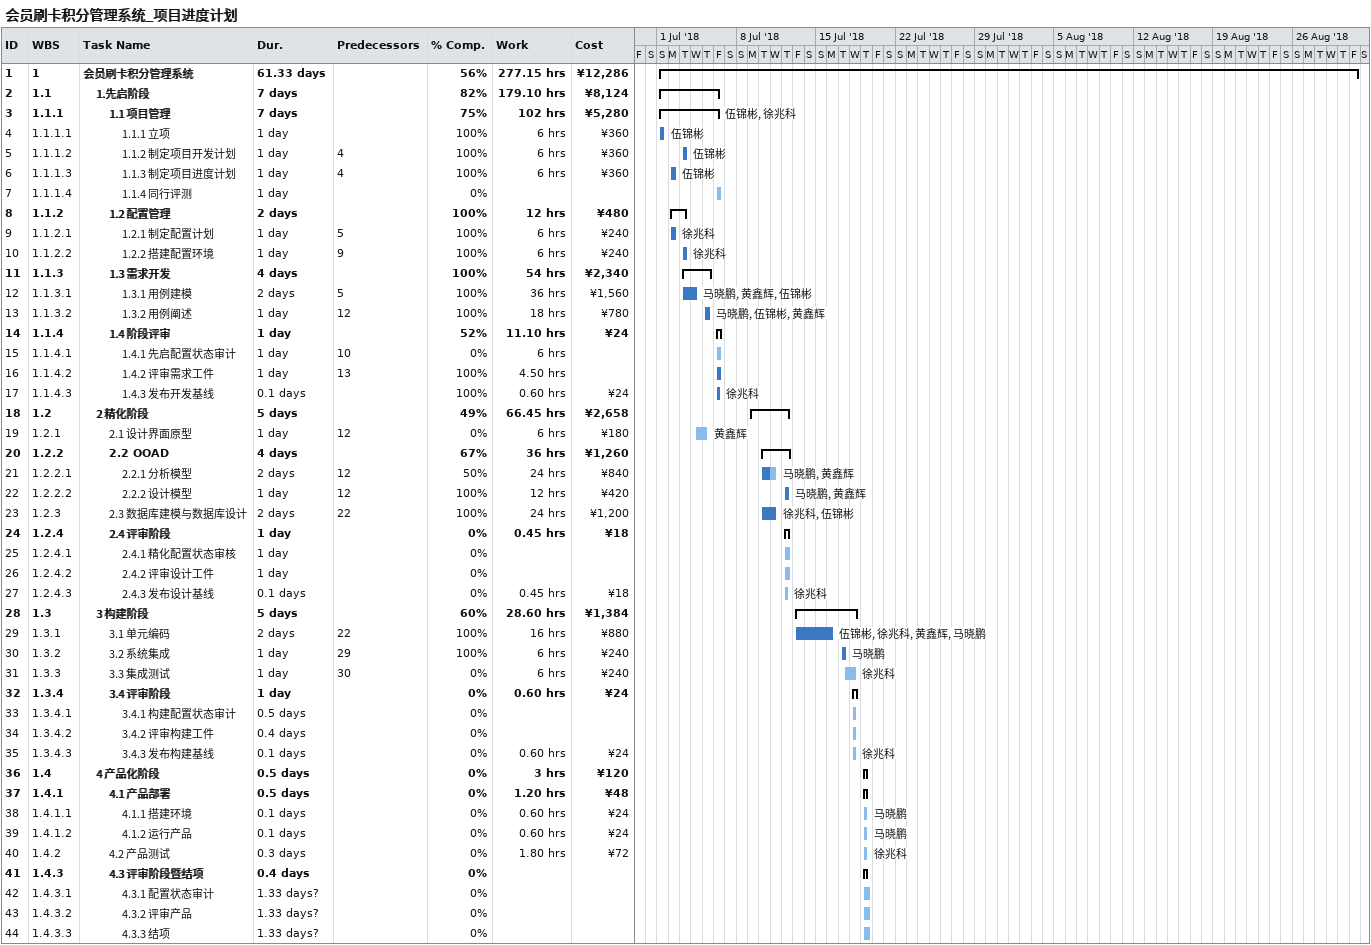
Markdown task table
会员刷卡积分管理系统_项目进度计划

| ID | WBS | Task | Duration | Start | Finish | Predecessors | Resources | % complete | Work (h) | Cost (¥) |
|---|---|---|---|---|---|---|---|---|---|---|
| 1 | 1 | **会员刷卡积分管理系统** | 61.33d | 2018-07-01 | 2018-08-31 |  |  | 56 | 277.15 | 12286 |
| 2 | 1.1 | **1.先启阶段** | 7d | 2018-07-01 | 2018-07-06 |  |  | 82 | 179.10 | 8124 |
| 3 | 1.1.1 | **1.1 项目管理** | 7d | 2018-07-01 | 2018-07-06 |  | 伍锦彬, 徐兆科 | 75 | 102 | 5280 |
| 4 | 1.1.1.1 | 1.1.1 立项 | 1d | 2018-07-01 | 2018-07-01 |  | 伍锦彬 | 100 | 6 | 360 |
| 5 | 1.1.1.2 | 1.1.2 制定项目开发计划 | 1d | 2018-07-03 | 2018-07-03 | 4 | 伍锦彬 | 100 | 6 | 360 |
| 6 | 1.1.1.3 | 1.1.3 制定项目进度计划 | 1d | 2018-07-02 | 2018-07-02 | 4 | 伍锦彬 | 100 | 6 | 360 |
| 7 | 1.1.1.4 | 1.1.4 同行评测 | 1d | 2018-07-06 | 2018-07-06 |  |  | 0 |  |  |
| 8 | 1.1.2 | **1.2 配置管理** | 2d | 2018-07-02 | 2018-07-03 |  |  | 100 | 12 | 480 |
| 9 | 1.1.2.1 | 1.2.1 制定配置计划 | 1d | 2018-07-02 | 2018-07-02 | 5 | 徐兆科 | 100 | 6 | 240 |
| 10 | 1.1.2.2 | 1.2.2 搭建配置环境 | 1d | 2018-07-03 | 2018-07-03 | 9 | 徐兆科 | 100 | 6 | 240 |
| 11 | 1.1.3 | **1.3 需求开发** | 4d | 2018-07-03 | 2018-07-05 |  |  | 100 | 54 | 2340 |
| 12 | 1.1.3.1 | 1.3.1 用例建模 | 2d | 2018-07-03 | 2018-07-04 | 5 | 马晓鹏, 黄鑫辉, 伍锦彬 | 100 | 36 | 1560 |
| 13 | 1.1.3.2 | 1.3.2 用例阐述 | 1d | 2018-07-05 | 2018-07-05 | 12 | 马晓鹏, 伍锦彬, 黄鑫辉 | 100 | 18 | 780 |
| 14 | 1.1.4 | **1.4 阶段评审** | 1d | 2018-07-06 | 2018-07-06 |  |  | 52 | 11.10 | 24 |
| 15 | 1.1.4.1 | 1.4.1 先启配置状态审计 | 1d | 2018-07-06 | 2018-07-06 | 10 |  | 0 | 6 |  |
| 16 | 1.1.4.2 | 1.4.2 评审需求工件 | 1d | 2018-07-06 | 2018-07-06 | 13 |  | 100 | 4.50 |  |
| 17 | 1.1.4.3 | 1.4.3 发布开发基线 | 0.1d | 2018-07-06 | 2018-07-06 |  | 徐兆科 | 100 | 0.60 | 24 |
| 18 | 1.2 | **2 精化阶段** | 5d | 2018-07-09 | 2018-07-12 |  |  | 49 | 66.45 | 2658 |
| 19 | 1.2.1 | 2.1 设计界面原型 | 1d | 2018-07-04 | 2018-07-05 | 12 | 黄鑫辉 | 0 | 6 | 180 |
| 20 | 1.2.2 | **2.2 OOAD** | 4d | 2018-07-10 | 2018-07-12 |  |  | 67 | 36 | 1260 |
| 21 | 1.2.2.1 | 2.2.1 分析模型 | 2d | 2018-07-10 | 2018-07-11 | 12 | 马晓鹏, 黄鑫辉 | 50 | 24 | 840 |
| 22 | 1.2.2.2 | 2.2.2 设计模型 | 1d | 2018-07-12 | 2018-07-12 | 12 | 马晓鹏, 黄鑫辉 | 100 | 12 | 420 |
| 23 | 1.2.3 | 2.3 数据库建模与数据库设计 | 2d | 2018-07-10 | 2018-07-11 | 22 | 徐兆科, 伍锦彬 | 100 | 24 | 1200 |
| 24 | 1.2.4 | **2.4 评审阶段** | 1d | 2018-07-12 | 2018-07-12 |  |  | 0 | 0.45 | 18 |
| 25 | 1.2.4.1 | 2.4.1 精化配置状态审核 | 1d | 2018-07-12 | 2018-07-12 |  |  | 0 |  |  |
| 26 | 1.2.4.2 | 2.4.2 评审设计工件 | 1d | 2018-07-12 | 2018-07-12 |  |  | 0 |  |  |
| 27 | 1.2.4.3 | 2.4.3 发布设计基线 | 0.1d | 2018-07-12 | 2018-07-12 |  | 徐兆科 | 0 | 0.45 | 18 |
| 28 | 1.3 | **3 构建阶段** | 5d | 2018-07-13 | 2018-07-18 |  |  | 60 | 28.60 | 1384 |
| 29 | 1.3.1 | 3.1 单元编码 | 2d | 2018-07-13 | 2018-07-16 | 22 | 伍锦彬, 徐兆科, 黄鑫辉, 马晓鹏 | 100 | 16 | 880 |
| 30 | 1.3.2 | 3.2 系统集成 | 1d | 2018-07-17 | 2018-07-17 | 29 | 马晓鹏 | 100 | 6 | 240 |
| 31 | 1.3.3 | 3.3 集成测试 | 1d | 2018-07-17 | 2018-07-18 | 30 | 徐兆科 | 0 | 6 | 240 |
| 32 | 1.3.4 | **3.4 评审阶段** | 1d | 2018-07-18 | 2018-07-18 |  |  | 0 | 0.60 | 24 |
| 33 | 1.3.4.1 | 3.4.1 构建配置状态审计 | 0.5d | 2018-07-18 | 2018-07-18 |  |  | 0 |  |  |
| 34 | 1.3.4.2 | 3.4.2 评审构建工件 | 0.4d | 2018-07-18 | 2018-07-18 |  |  | 0 |  |  |
| 35 | 1.3.4.3 | 3.4.3 发布构建基线 | 0.1d | 2018-07-18 | 2018-07-18 |  | 徐兆科 | 0 | 0.60 | 24 |
| 36 | 1.4 | **4 产品化阶段** | 0.5d | 2018-07-19 | 2018-07-19 |  |  | 0 | 3 | 120 |
| 37 | 1.4.1 | **4.1 产品部署** | 0.5d | 2018-07-19 | 2018-07-19 |  |  | 0 | 1.20 | 48 |
| 38 | 1.4.1.1 | 4.1.1 搭建环境 | 0.1d | 2018-07-19 | 2018-07-19 |  | 马晓鹏 | 0 | 0.60 | 24 |
| 39 | 1.4.1.2 | 4.1.2 运行产品 | 0.1d | 2018-07-19 | 2018-07-19 |  | 马晓鹏 | 0 | 0.60 | 24 |
| 40 | 1.4.2 | 4.2 产品测试 | 0.3d | 2018-07-19 | 2018-07-19 |  | 徐兆科 | 0 | 1.80 | 72 |
| 41 | 1.4.3 | **4.3 评审阶段暨结项** | 0.4d | 2018-07-19 | 2018-07-19 |  |  | 0 |  |  |
| 42 | 1.4.3.1 | 4.3.1 配置状态审计 | 1.33d? | 2018-07-19 | 2018-07-19 |  |  | 0 |  |  |
| 43 | 1.4.3.2 | 4.3.2 评审产品 | 1.33d? | 2018-07-19 | 2018-07-19 |  |  | 0 |  |  |
| 44 | 1.4.3.3 | 4.3.3 结项 | 1.33d? | 2018-07-19 | 2018-07-19 |  |  | 0 |  |  |
